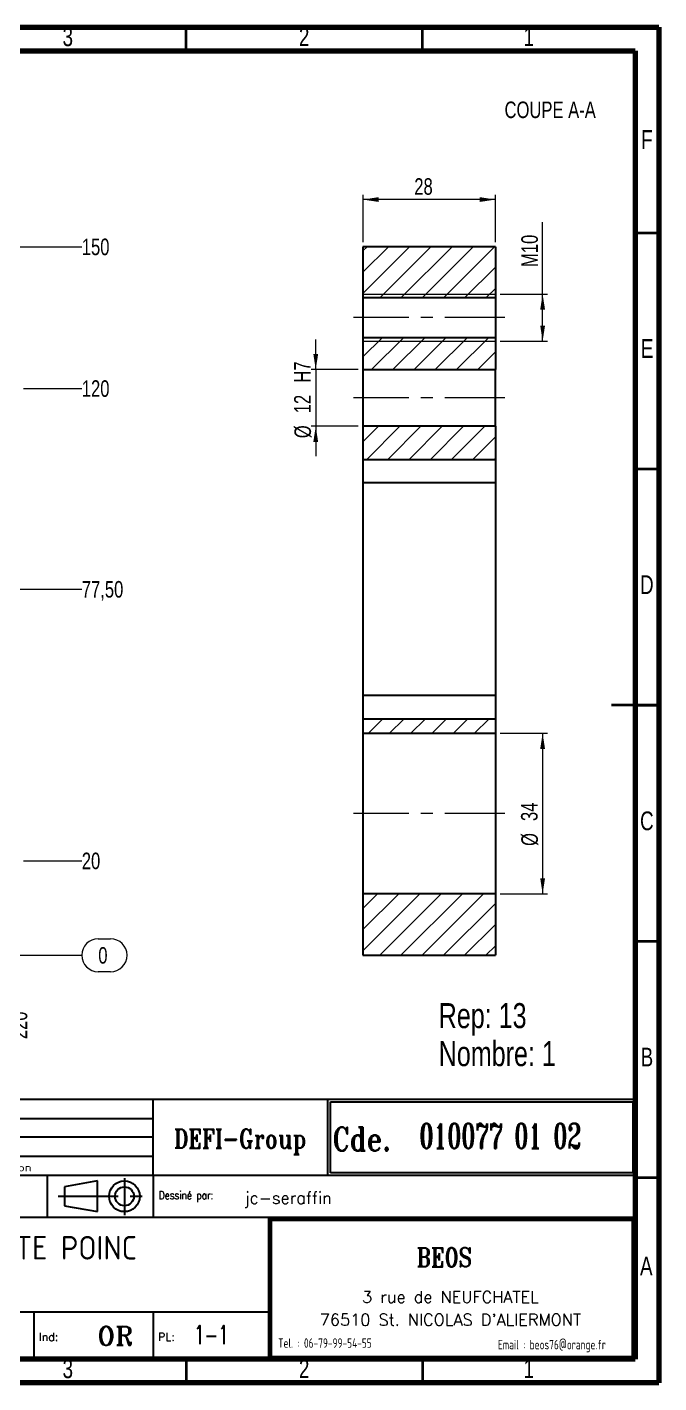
# Model space of a CAD drawing. Header units: millimetres. Extents: x 15 to 415, y 5 to 292.
# Drawn here: x 281.4 to 415, y 5 to 292 of the extents above; entities that cross this region are included whole.
import ezdxf

# ---------------------------------------------------------------- set-up
doc = ezdxf.new("R2010")
doc.units = ezdxf.units.MM
doc.linetypes.add('CENTERX2', pattern=[20.32, 12.7, -2.54, 2.54, -2.54])
doc.layers.add('DIMENSIONS', color=176, linetype='Continuous')
doc.styles.add('SLDTEXTSTYLE0', font='TXT', dxfattribs={"width": 0.75})
doc.styles.add('SLDTEXTSTYLE1', font='ISOCP')
doc.styles.add('SLDTEXTSTYLE13', font='ROMAND')
doc.styles.add('SLDTEXTSTYLE2', font='ROMANT', dxfattribs={"width": 0.8})
doc.styles.add('SLDTEXTSTYLE3', font='ISOCP', dxfattribs={"width": 0.8})
doc.styles.add('SLDTEXTSTYLE4', font='ROMANS', dxfattribs={"width": 0.8})
doc.styles.add('SLDTEXTSTYLE5', font='ROMANT')
doc.styles.add('SLDTEXTSTYLE6', font='ROMANS')
doc.styles.add('SLDTEXTSTYLE7', font='ROMANT', dxfattribs={"width": 0.65})
doc.styles.add('SLDTEXTSTYLE8', font='ISOCP', dxfattribs={"width": 1.446157})
doc.dimstyles.new('SLDDIMSTYLE0', dxfattribs={"dimtxt": 3.5, "dimasz": 3.302, "dimexe": 0, "dimexo": 0.0625, "dimgap": 0.875, "dimtad": 0, "dimtih": 1, "dimtoh": 1, "dimdec": 0, "dimrnd": 1e-09, "dimdsep": 46, "dimtxsty": 'SLDTEXTSTYLE0', "dimblk1": 'NONE', "dimblk2": 'NONE', "dimsah": 1, "dimcen": 0.09, "dimadec": 0, "dimazin": 2, "dimtfac": 1, "dimtdec": 0, "dimtofl": 0, "dimtmove": 0, "dimatfit": 3, "dimldrblk": 'NONE', "dimfxl": 1, "dimfrac": 2, "dimtolj": 1, "dimtzin": 12, "dimarcsym": 0})
doc.dimstyles.new('SLDDIMSTYLE1', dxfattribs={"dimtxt": 3.5, "dimasz": 3.302, "dimexe": 0, "dimexo": 0.0625, "dimgap": 0.875, "dimtad": 0, "dimtih": 1, "dimtoh": 1, "dimrnd": 1e-09, "dimzin": 12, "dimdsep": 46, "dimtxsty": 'SLDTEXTSTYLE0', "dimblk1": 'NONE', "dimblk2": 'NONE', "dimsah": 1, "dimcen": 0.09, "dimadec": 0, "dimazin": 3, "dimtfac": 1, "dimtofl": 0, "dimtmove": 0, "dimatfit": 3, "dimldrblk": 'NONE', "dimfxl": 1, "dimfrac": 2, "dimtolj": 1, "dimtzin": 12, "dimarcsym": 0})
doc.dimstyles.new('SLDDIMSTYLE3', dxfattribs={"dimtxt": 3.5, "dimasz": 3.302, "dimexe": 0, "dimexo": 0.0625, "dimgap": 0.875, "dimtad": 1, "dimrnd": 1e-09, "dimzin": 12, "dimdsep": 46, "dimtxsty": 'SLDTEXTSTYLE0', "dimsah": 1, "dimcen": 0.09, "dimadec": 0, "dimazin": 3, "dimtfac": 1, "dimtofl": 0, "dimtmove": 0, "dimatfit": 3, "dimfxl": 1, "dimfrac": 2, "dimtolj": 1, "dimtzin": 12, "dimarcsym": 0})
doc.dimstyles.new('SLDDIMSTYLE5', dxfattribs={"dimtxt": 3.5, "dimasz": 3.302, "dimexe": 0, "dimexo": 0.0625, "dimgap": 0.875, "dimtad": 1, "dimrnd": 1e-09, "dimzin": 12, "dimdsep": 46, "dimtxsty": 'SLDTEXTSTYLE0', "dimsah": 1, "dimcen": 0.09, "dimadec": 0, "dimazin": 3, "dimtfac": 1, "dimtmove": 0, "dimatfit": 0, "dimfxl": 1, "dimfrac": 2, "dimtolj": 1, "dimtzin": 12, "dimarcsym": 0})

# ---------------------------------------------------------------- blocks, each defined once
blk = doc.blocks.new('SW_NOTE_0')
at = {"color": 0, "linetype": 'Continuous', "lineweight": 0, "char_height": 5.292, "attachment_point": 1, "style": 'SLDTEXTSTYLE0'}
for s, insert in [('Rep: 13', (0, 6.82)), ('Nombre: 1', (0, -1.23))]:
    blk.add_mtext(s, dxfattribs=dict(at, insert=insert))
blk = doc.blocks.new('_D_16')
at = {"color": 7, "linetype": 'Continuous', "lineweight": 18}
blk.add_line((279.62, 114.52), (279.62, 85.52), dxfattribs=at)
at = {"color": 7, "linetype": 'Continuous', "lineweight": 18, "insert": (277.89, 77.77), "char_height": 3.5, "attachment_point": 1, "rotation": 90, "style": 'SLDTEXTSTYLE0'}
blk.add_mtext('220', dxfattribs=at)
blk = doc.blocks.new('_None')
blk = doc.blocks.new('_D_17')
at = {"color": 7, "linetype": 'Continuous', "lineweight": 18}
for p, q in [((296.41, 99.01), (299, 99.01)), ((260.62, 95.52), (292.92, 95.52)), ((299, 92.03), (296.41, 92.03))]:
    blk.add_line(p, q, dxfattribs=at)
for centre, start, end in [((296.41, 95.52), 90, 270), ((299, 95.52), 270, 90)]:
    blk.add_arc(centre, 3.49, start, end, dxfattribs=at)
at = {"color": 7, "linetype": 'Continuous', "lineweight": 18, "insert": (296.41, 97.26), "char_height": 3.5, "attachment_point": 1, "style": 'SLDTEXTSTYLE0'}
blk.add_mtext('0', dxfattribs=at)
blk = doc.blocks.new('_D_21')
at = {"color": 7, "linetype": 'Continuous', "lineweight": 18}
blk.add_line((280.62, 115.52), (292.92, 115.52), dxfattribs=at)
at = {"color": 7, "linetype": 'Continuous', "lineweight": 18, "insert": (292.92, 117.26), "char_height": 3.5, "attachment_point": 1, "style": 'SLDTEXTSTYLE0'}
blk.add_mtext('20', dxfattribs=at)
blk = doc.blocks.new('_D_26')
at = {"color": 7, "linetype": 'Continuous', "lineweight": 18}
blk.add_line((255.62, 173.02), (292.92, 173.02), dxfattribs=at)
at = {"color": 7, "linetype": 'Continuous', "lineweight": 18, "insert": (292.92, 174.76), "char_height": 3.5, "attachment_point": 1, "style": 'SLDTEXTSTYLE0'}
blk.add_mtext('77,50', dxfattribs=at)
blk = doc.blocks.new('_D_31')
at = {"color": 7, "linetype": 'Continuous', "lineweight": 18}
blk.add_line((280.62, 215.52), (292.92, 215.52), dxfattribs=at)
at = {"color": 7, "linetype": 'Continuous', "lineweight": 18, "insert": (292.92, 217.26), "char_height": 3.5, "attachment_point": 1, "style": 'SLDTEXTSTYLE0'}
blk.add_mtext('120', dxfattribs=at)
blk = doc.blocks.new('_D_35')
at = {"color": 7, "linetype": 'Continuous', "lineweight": 18}
blk.add_line((260.62, 245.52), (292.92, 245.52), dxfattribs=at)
at = {"color": 7, "linetype": 'Continuous', "lineweight": 18, "insert": (292.92, 247.26), "char_height": 3.5, "attachment_point": 1, "style": 'SLDTEXTSTYLE0'}
blk.add_mtext('150', dxfattribs=at)
blk = doc.blocks.new('_D_45')
at = {"color": 7, "linetype": 'Continuous', "lineweight": 18}
for p, q in [((390.41, 235.52), (390.41, 250.71)), ((381.41, 235.52), (391.41, 235.52)), ((390.41, 225.52), (390.41, 235.52)), ((381.41, 225.52), (391.41, 225.52))]:
    blk.add_line(p, q, dxfattribs=at)
for points in [[(390.41, 235.52), (389.9, 232.22), (390.92, 232.22)], [(390.41, 225.52), (390.92, 228.83), (389.9, 228.83)]]:
    blk.add_solid(points, dxfattribs=at)
at = {"color": 7, "linetype": 'Continuous', "lineweight": 18, "insert": (385.9, 241.25), "char_height": 3.5, "attachment_point": 1, "rotation": 90, "style": 'SLDTEXTSTYLE0'}
blk.add_mtext('M10', dxfattribs=at)
blk = doc.blocks.new('_D_46')
at = {"color": 7, "linetype": 'Continuous', "lineweight": 18}
for p, q in [((342.41, 219.52), (342.41, 225.87)), ((351.41, 219.52), (341.41, 219.52)), ((342.41, 219.52), (342.41, 207.52)), ((351.41, 207.52), (341.41, 207.52)), ((342.41, 207.52), (342.41, 201.17))]:
    blk.add_line(p, q, dxfattribs=at)
for points in [[(342.41, 219.52), (342.92, 222.83), (341.9, 222.83)], [(342.41, 207.52), (341.9, 204.22), (342.92, 204.22)]]:
    blk.add_solid(points, dxfattribs=at)
at = {"color": 7, "linetype": 'Continuous', "lineweight": 18, "char_height": 3.5, "attachment_point": 1, "rotation": 90, "style": 'SLDTEXTSTYLE0'}
for s, insert in [('H7', (337.84, 216.76)), ('12', (337.84, 210.28)), ('%%c', (337.9, 205))]:
    blk.add_mtext(s, dxfattribs=dict(at, insert=insert))
blk = doc.blocks.new('_D_47')
at = {"color": 7, "linetype": 'Continuous', "lineweight": 18}
for p, q in [((381.41, 142.52), (391.41, 142.52)), ((390.41, 142.52), (390.41, 108.52)), ((381.41, 108.52), (391.41, 108.52))]:
    blk.add_line(p, q, dxfattribs=at)
for points in [[(390.41, 142.52), (389.9, 139.22), (390.92, 139.22)], [(390.41, 108.52), (390.92, 111.83), (389.9, 111.83)]]:
    blk.add_solid(points, dxfattribs=at)
at = {"color": 7, "linetype": 'Continuous', "lineweight": 18, "char_height": 3.5, "attachment_point": 1, "rotation": 90, "style": 'SLDTEXTSTYLE0'}
for s, insert in [('34', (385.84, 123.95)), ('%%c', (385.9, 118.68))]:
    blk.add_mtext(s, dxfattribs=dict(at, insert=insert))
blk = doc.blocks.new('_D_48')
at = {"color": 7, "linetype": 'Continuous', "lineweight": 18}
for p, q in [((352.41, 246.52), (352.41, 256.52)), ((380.41, 255.52), (352.41, 255.52)), ((380.41, 246.52), (380.41, 256.52))]:
    blk.add_line(p, q, dxfattribs=at)
for points in [[(352.41, 255.52), (355.71, 255.02), (355.71, 256.03)], [(380.41, 255.52), (377.11, 256.03), (377.11, 255.02)]]:
    blk.add_solid(points, dxfattribs=at)
at = {"color": 7, "linetype": 'Continuous', "lineweight": 18, "insert": (363.26, 260.04), "char_height": 3.5, "attachment_point": 1, "style": 'SLDTEXTSTYLE0'}
blk.add_mtext('28', dxfattribs=at)

msp = doc.modelspace()

# ---------------------------------------------------------------- hatches: boundary and pattern name
at = {"linetype": 'Continuous', "lineweight": 18}
h = msp.add_hatch(dxfattribs=at)
h.set_pattern_fill('ANSI31', style=0)
h.paths.add_polyline_path([(380.408, 234.774), (380.408, 245.524), (352.408, 245.524), (352.408, 234.774)], flags=0)
h = msp.add_hatch(dxfattribs=at)
h.set_pattern_fill('ANSI31', style=0)
h.paths.add_polyline_path([(380.408, 219.524), (380.408, 226.274), (352.408, 226.274), (352.408, 219.524)], flags=0)
h = msp.add_hatch(dxfattribs=at)
h.set_pattern_fill('ANSI31', style=0)
h.paths.add_polyline_path([(352.408, 207.524), (352.408, 200.524), (380.408, 200.524), (380.408, 207.524)], flags=0)
h = msp.add_hatch(dxfattribs=at)
h.set_pattern_fill('ANSI31', style=0)
h.paths.add_polyline_path([(380.408, 142.524), (380.408, 145.524), (352.408, 145.524), (352.408, 142.524)], flags=0)
h = msp.add_hatch(dxfattribs=at)
h.set_pattern_fill('ANSI31', style=0)
h.paths.add_polyline_path([(352.408, 108.524), (352.408, 95.524), (380.408, 95.524), (380.408, 108.524)], flags=0)

# ---------------------------------------------------------------- linework, layer by layer
at = {"color": 7, "linetype": 'Continuous', "lineweight": 70}
for p, q in [((15, 292), (415, 292)), ((415, 292), (415, 5)), ((20, 287), (410, 287)), ((410, 287), (410, 10)), ((410, 10), (20, 10)), ((415, 5), (15, 5))]:
    msp.add_line(p, q, dxfattribs=at)
at = {"color": 7, "linetype": 'Continuous', "lineweight": 35}
for p, q in [((315, 287), (315, 292)), ((365, 287), (365, 292)), ((410, 248.5), (415, 248.5)), ((410, 198.5), (415, 198.5)), ((415, 148.5), (405, 148.5)), ((410, 148.5), (415, 148.5)), ((410, 98.5), (415, 98.5)), ((410, 48.5), (415, 48.5)), ((315, 10), (315, 5)), ((365, 10), (365, 5))]:
    msp.add_line(p, q, dxfattribs=at)
at = {"color": 7, "linetype": 'Continuous', "lineweight": 25}
for p, q in [((380.408, 245.524), (352.408, 245.524)), ((352.408, 245.524), (352.408, 234.774)), ((380.408, 245.524), (380.408, 234.774)), ((352.408, 234.774), (380.408, 234.774)), ((352.408, 234.774), (352.408, 226.274)), ((380.408, 234.774), (380.408, 226.274)), ((380.408, 226.274), (352.408, 226.274)), ((352.408, 226.274), (352.408, 219.524)), ((380.408, 226.274), (380.408, 219.524)), ((352.408, 219.524), (380.408, 219.524)), ((352.408, 219.524), (352.408, 207.524)), ((380.408, 207.524), (380.408, 219.524)), ((380.408, 207.524), (352.408, 207.524)), ((352.408, 207.524), (352.408, 200.524)), ((380.408, 207.524), (380.408, 200.524)), ((352.408, 200.524), (380.408, 200.524)), ((352.408, 200.524), (352.408, 195.524)), ((380.408, 200.524), (380.408, 195.524)), ((380.408, 195.524), (352.408, 195.524)), ((352.408, 195.524), (352.408, 150.524)), ((380.408, 195.524), (380.408, 150.524)), ((380.408, 150.524), (352.408, 150.524)), ((352.408, 150.524), (352.408, 145.524)), ((380.408, 150.524), (380.408, 145.524)), ((380.408, 145.524), (352.408, 145.524)), ((352.408, 145.524), (352.408, 142.524)), ((380.408, 145.524), (380.408, 142.524)), ((352.408, 142.524), (380.408, 142.524)), ((352.408, 142.524), (352.408, 108.524)), ((380.408, 142.524), (380.408, 108.524)), ((380.408, 108.524), (352.408, 108.524)), ((352.408, 108.524), (352.408, 95.524)), ((380.408, 108.524), (380.408, 95.524)), ((352.408, 95.524), (380.408, 95.524))]:
    msp.add_line(p, q, dxfattribs=at)
at = {"color": 7, "linetype": 'Continuous', "lineweight": 18}
for p, q in [((352.408, 235.524), (380.408, 235.524)), ((352.408, 225.524), (380.408, 225.524))]:
    msp.add_line(p, q, dxfattribs=at)
at = {"color": 7, "linetype": 'CENTERX2', "lineweight": 18}
for p, q in [((382.408, 230.524), (350.408, 230.524)), ((382.408, 213.524), (350.408, 213.524)), ((382.408, 125.524), (350.408, 125.524))]:
    msp.add_line(p, q, dxfattribs=at)
at = {"layer": 'DIMENSIONS', "color": 3}
for p, q in [((308, 65), (210, 65)), ((210, 61), (308, 61)), ((308, 57), (210, 57)), ((210, 53), (308, 53))]:
    msp.add_line(p, q, dxfattribs=at)
at = {"layer": 'DIMENSIONS', "color": 1}
for p, q in [((410, 65), (308, 65)), ((308, 49), (308, 65)), ((345, 49), (345, 65)), ((345.5, 49.5), (345.5, 64.5)), ((345.5, 64.5), (409.5, 64.5)), ((409.5, 64.5), (409.5, 49.5)), ((210, 49), (410, 49)), ((285.62, 49), (285.62, 40)), ((308, 49), (308, 40)), ((409.5, 49.5), (345.5, 49.5)), ((332.384, 40), (210, 40)), ((332.384, 20), (210, 20)), ((282.792, 20), (282.792, 10)), ((308, 20), (308, 10))]:
    msp.add_line(p, q, dxfattribs=at)
at = {"layer": 'DIMENSIONS'}
for p, q in [((345.5, 49.5), (345.5, 64.5)), ((345.5, 64.5), (409.5, 64.5)), ((409.5, 64.5), (409.5, 49.5)), ((409.5, 49.5), (345.5, 49.5))]:
    msp.add_line(p, q, dxfattribs=at)
at = {"layer": 'DIMENSIONS', "color": 6}
for p, q in [((410, 10), (410, 65)), ((410, 40), (332.384, 40)), ((332.384, 40), (332.384, 10)), ((409.8, 39.8), (332.584, 39.8)), ((332.584, 39.8), (332.584, 10.2)), ((409.6, 39.6), (332.784, 39.6)), ((332.784, 39.6), (332.784, 10.4)), ((409.4, 39.4), (332.984, 39.4)), ((332.984, 39.4), (332.984, 10.6)), ((409.4, 10.6), (409.4, 39.4)), ((409.6, 10.4), (409.6, 39.6)), ((409.8, 10.2), (409.8, 39.8)), ((210, 10), (410, 10)), ((332.584, 10.2), (409.8, 10.2)), ((332.784, 10.4), (409.6, 10.4)), ((332.984, 10.6), (409.4, 10.6))]:
    msp.add_line(p, q, dxfattribs=at)
at = {"layer": 'DIMENSIONS', "color": 7}
for p, q in [((296.244, 47.75), (289.244, 46.5)), ((289.244, 46.5), (289.244, 42.5)), ((296.244, 41.25), (296.244, 47.75)), ((289.244, 42.5), (296.244, 41.25))]:
    msp.add_line(p, q, dxfattribs=at)
at = {"layer": 'DIMENSIONS', "color": 3, "linetype": 'CENTERX2'}
for p, q in [((301.934, 48.348), (301.934, 40.513)), ((287.946, 44.5), (306.201, 44.5))]:
    msp.add_line(p, q, dxfattribs=at)
at = {"layer": 'DIMENSIONS', "color": 7}
for radius in [3.25, 2]:
    msp.add_circle((301.934, 44.5), radius, dxfattribs=at)

# ---------------------------------------------------------------- block references
at = {"color": 7, "linetype": 'Continuous', "lineweight": 0}
msp.add_blockref('SW_NOTE_0', (368.426, 78.579), dxfattribs=at)

# ---------------------------------------------------------------- texts
at = {"color": 7, "linetype": 'Continuous', "lineweight": 0, "attachment_point": 2, "style": 'SLDTEXTSTYLE0'}
for s, insert, char_height in [('3', (289.96, 291.973), 3.969), ('2', (339.96, 291.973), 3.969), ('1', (387.46, 291.973), 3.969), ('COUPE A-A', (392.007, 276.276), 3.5), ('F', (412.458, 270.223), 3.969), ('E', (412.508, 225.973), 3.969), ('D', (412.453, 175.973), 3.969), ('C', (412.459, 125.973), 3.969), ('B', (412.471, 75.973), 3.969), ('A', (412.34, 31.723), 3.969), ('3', (289.96, 9.973), 3.969), ('2', (339.96, 9.973), 3.969), ('1', (387.46, 9.973), 3.969)]:
    msp.add_mtext(s, dxfattribs=dict(at, insert=insert, char_height=char_height))
at = {"layer": 'DIMENSIONS'}
for s, insert, char_height, attachment_point, style in [('DEFI-Group', (326.42, 58.701), 4, 2, 'SLDTEXTSTYLE2'), ('Cde.', (346, 59.126), 5, 1, 'SLDTEXTSTYLE2'), ('010077 01 02', (364.368, 59.94), 5.29167, 1, 'SLDTEXTSTYLE7'), ('Modification', (267.489, 51.348), 1.56705, 1, 'SLDTEXTSTYLE8'), ('Dessiné par:', (309.221, 45.598), 1.72768, 1, 'SLDTEXTSTYLE4'), ('jc-seraffin', (327.355, 45.42), 2.5, 1, 'SLDTEXTSTYLE5'), ('0100770102-OP30B-PORTE POINC', (214.603, 36.107), 5, 1, 'SLDTEXTSTYLE1'), ('BEOS', (369.571, 33.595), 4, 2, 'SLDTEXTSTYLE2'), ('3 rue de NEUFCHATEL', (370.909, 24.448), 2.5, 2, 'SLDTEXTSTYLE13'), ("76510 St. NICOLAS D'ALIERMONT", (370.903, 19.623), 2.5, 2, 'SLDTEXTSTYLE13'), ('Ind:', (283.826, 15.598), 1.7277, 1, 'SLDTEXTSTYLE6'), ('OR', (296.194, 16.951), 4, 1, 'SLDTEXTSTYLE5'), ('PL:', (309.034, 15.598), 1.7277, 1, 'SLDTEXTSTYLE6'), ('1-1', (316.651, 17.173), 4, 1, 'SLDTEXTSTYLE7'), ('Tel. : 06-79-99-54-55', (344.36, 14.429), 2, 2, 'SLDTEXTSTYLE3'), ('Email : beos76@orange.fr', (392.372, 14.097), 2, 2, 'SLDTEXTSTYLE3')]:
    msp.add_mtext(s, dxfattribs=dict(at, insert=insert, char_height=char_height, attachment_point=attachment_point, style=style))

# ---------------------------------------------------------------- dimensions: what is measured, and where the dimension line sits
at = {"color": 7, "linetype": 'Continuous', "lineweight": 18}
dim = msp.add_linear_dim(base=(352.408, 255.524), p1=(380.408, 245.524), p2=(352.408, 245.524), dimstyle='SLDDIMSTYLE3', dxfattribs=at)
dim.commit()
dim.dimension.update_dxf_attribs({"geometry": '_D_48', "text_midpoint": (365.848, 255.524), "dimtype": 160})
for base, p1, p2, text, dimstyle, picture, middle in [((390.408, 235.524), (380.408, 225.524), (380.408, 235.524), 'M10', 'SLDDIMSTYLE3', '_D_45', (390.408, 245.979)), ((342.408, 207.524), (352.408, 219.524), (352.408, 207.524), '%%c<> H7', 'SLDDIMSTYLE5', '_D_46', (342.408, 213.757)), ((390.408, 108.524), (380.408, 142.524), (380.408, 108.524), '%%c<>', 'SLDDIMSTYLE3', '_D_47', (390.408, 123.901))]:
    dim = msp.add_linear_dim(base=base, p1=p1, p2=p2, angle=90, text=text, dimstyle=dimstyle, dxfattribs=at)
    dim.commit()
    dim.dimension.update_dxf_attribs({"geometry": picture, "text_midpoint": middle, "dimtype": 160})
for feature_location, offset, dtype, origin, dimstyle, picture, middle in [((259.625, 245.524), (33.3, 0), 0, (259.625, 95.524), 'SLDDIMSTYLE1', '_D_35', (296.804, 245.524)), ((279.625, 215.524), (13.3, 0), 0, (259.625, 95.524), 'SLDDIMSTYLE1', '_D_31', (296.804, 215.524)), ((254.625, 173.024), (38.3, 0), 0, (259.625, 95.524), 'SLDDIMSTYLE1', '_D_26', (298.743, 173.024)), ((279.625, 115.524), (0, -30), 1, (59.625, 115.524), 'SLDDIMSTYLE1', '_D_16', (279.625, 81.644)), ((279.625, 115.524), (13.3, 0), 0, (259.625, 95.524), 'SLDDIMSTYLE1', '_D_21', (295.511, 115.524)), ((259.624916199, 95.523627291), (33.299828211, 0), 0, (259.624916199, 95.523627291), 'SLDDIMSTYLE0', '_D_17', (297.706862313, 95.523627291))]:
    dim = msp.add_ordinate_dim(feature_location=feature_location, offset=offset, dtype=dtype, origin=origin, dimstyle=dimstyle, dxfattribs=at)
    dim.commit()
    dim.dimension.update_dxf_attribs({"geometry": picture, "text_midpoint": middle})

doc.saveas('drawing.dxf')
